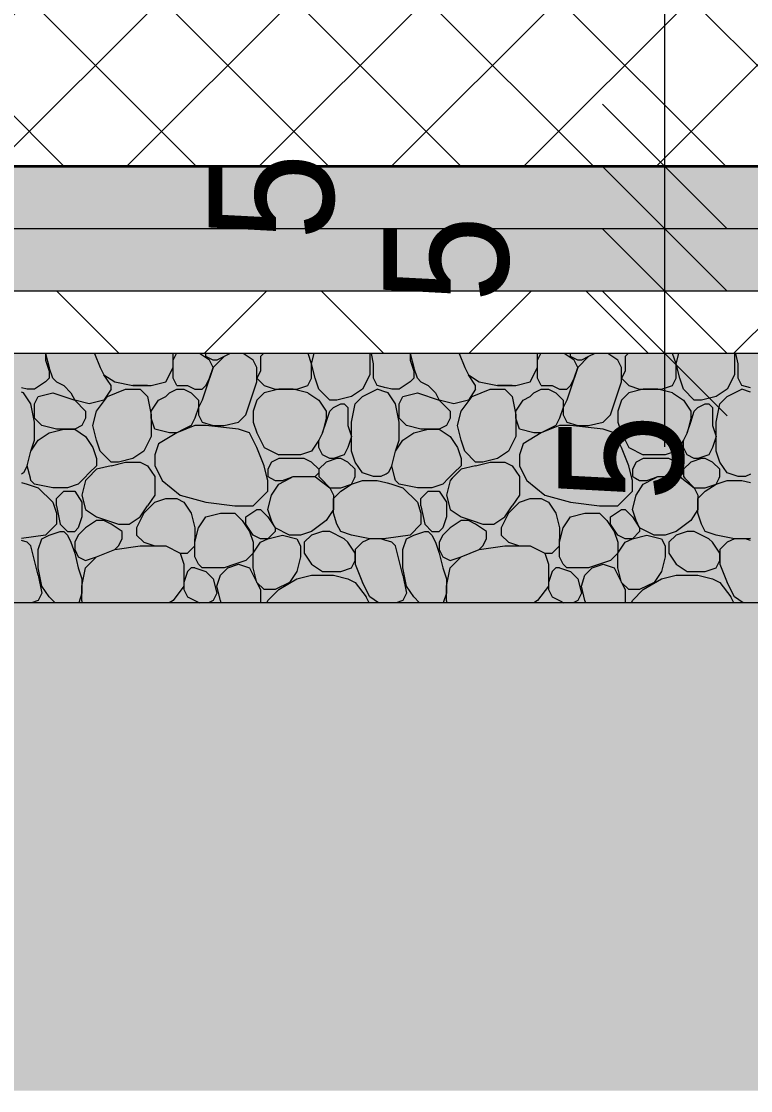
# Model space of a CAD drawing. Header units: metres. Extents: x -0.64 to 0.89, y -0.01 to 0.61.
# Drawn here: x 0.34895 to 0.36064, y 0.12882 to 0.14597 of the extents above; entities that cross this region are included whole.
import ezdxf
from ezdxf.xclip import XClip

# ---------------------------------------------------------------- set-up
doc = ezdxf.new("R2010")
doc.units = ezdxf.units.M
doc.header["$MEASUREMENT"] = 0
doc.header["$XCLIPFRAME"] = 0
doc.linetypes.add('Strichpunkt 6_2_2mm Schnitt', pattern=[0.01, 0.006, -0.002, 0, -0.002])
for name, color, linetype in [('010 Aussenwände Bauteilschraffuren', 7, 'Continuous'), ('011_Stift 1.Grau', 7, 'Continuous'), ('030 Bodenaufbauten', 7, 'Continuous'), ('035 Decken', 7, 'Continuous'), ('035 Decken Bauteilschraffuren', 7, 'Continuous'), ('035 Decken Schichttrennlinien', 7, 'Continuous'), ('120 Bemassungen Detail', 7, 'Continuous'), ('250 Abbildungen _ Grafiken Bauteilschraffuren', 7, 'Continuous'), ('410 Umgebung Bauteilschraffuren', 7, 'Continuous')]:
    doc.layers.add(name, color=color, linetype=linetype)
doc.styles.add('ERSTELLTER_STIL_5', font='Arial.ttf', dxfattribs={"width": 0.9})

# ---------------------------------------------------------------- blocks, each defined once
blk = doc.blocks.new('*X19')
at = {"layer": '250 Abbildungen _ Grafiken Bauteilschraffuren', "color": 251, "linetype": 'Continuous', "lineweight": 13, "ltscale": 1000, "true_color": 0x5f5f5f}
for p, q in [((0.349339, 0.140648), (0.349339, 0.140541)), ((0.349342, 0.140648), (0.349398, 0.140424)), ((0.350126, 0.140648), (0.350215, 0.140424)), ((0.351383, 0.140541), (0.351437, 0.140648)), ((0.351383, 0.140424), (0.351383, 0.140648)), ((0.351967, 0.140541), (0.351807, 0.140648)), ((0.351909, 0.140599), (0.351909, 0.140648)), ((0.352298, 0.140648), (0.352201, 0.140599)), ((0.352298, 0.140648), (0.352201, 0.140599)), ((0.352668, 0.140541), (0.352508, 0.140648)), ((0.352833, 0.140648), (0.352785, 0.140599)), ((0.353603, 0.140483), (0.353547, 0.140648)), ((0.353603, 0.140483), (0.353644, 0.140648)), ((0.354537, 0.140648), (0.354537, 0.140307)), ((0.354595, 0.140483), (0.354562, 0.140648)), ((0.355182, 0.140648), (0.355182, 0.140541)), ((0.355185, 0.140648), (0.355241, 0.140424)), ((0.355969, 0.140648), (0.356058, 0.140424)), ((0.357226, 0.140541), (0.35728, 0.140648)), ((0.357226, 0.140424), (0.357226, 0.140648)), ((0.35781, 0.140541), (0.35765, 0.140648)), ((0.357752, 0.140599), (0.357752, 0.140648)), ((0.358141, 0.140648), (0.358044, 0.140599)), ((0.358141, 0.140648), (0.358044, 0.140599)), ((0.358511, 0.140541), (0.358351, 0.140648)), ((0.358676, 0.140648), (0.358628, 0.140599)), ((0.359445, 0.140483), (0.35939, 0.140648)), ((0.359445, 0.140483), (0.359487, 0.140648)), ((0.36038, 0.140648), (0.36038, 0.140307)), ((0.360438, 0.140483), (0.360405, 0.140648)), ((0.349339, 0.140541), (0.349398, 0.140366)), ((0.351383, 0.140424), (0.351383, 0.140541)), ((0.352026, 0.140541), (0.351909, 0.140599)), ((0.352026, 0.140424), (0.351967, 0.140541)), ((0.352201, 0.140599), (0.352026, 0.140424)), ((0.352084, 0.140541), (0.352026, 0.140541)), ((0.352201, 0.140599), (0.352084, 0.140541)), ((0.352727, 0.140424), (0.352668, 0.140541)), ((0.352785, 0.140599), (0.352785, 0.140366)), ((0.353603, 0.140249), (0.353603, 0.140483)), ((0.353661, 0.140249), (0.353603, 0.140483)), ((0.354595, 0.140249), (0.354595, 0.140483)), ((0.355182, 0.140541), (0.355241, 0.140366)), ((0.357226, 0.140424), (0.357226, 0.140541)), ((0.357869, 0.140541), (0.357752, 0.140599)), ((0.357869, 0.140424), (0.35781, 0.140541)), ((0.358044, 0.140599), (0.357869, 0.140424)), ((0.357927, 0.140541), (0.357869, 0.140541)), ((0.358044, 0.140599), (0.357927, 0.140541)), ((0.358569, 0.140424), (0.358511, 0.140541)), ((0.358628, 0.140599), (0.358628, 0.140366)), ((0.359445, 0.140249), (0.359445, 0.140483)), ((0.359504, 0.140249), (0.359445, 0.140483)), ((0.360438, 0.140249), (0.360438, 0.140483)), ((0.349456, 0.140249), (0.349398, 0.140424)), ((0.349398, 0.140366), (0.349398, 0.140249)), ((0.350215, 0.140424), (0.350274, 0.140307)), ((0.350391, 0.140132), (0.350274, 0.140307)), ((0.350274, 0.140307), (0.350449, 0.140191)), ((0.351267, 0.140191), (0.351383, 0.140424)), ((0.351383, 0.140249), (0.351383, 0.140424)), ((0.352026, 0.140424), (0.351909, 0.140074)), ((0.351967, 0.140249), (0.352026, 0.140424)), ((0.352727, 0.140191), (0.352727, 0.140424)), ((0.352785, 0.140366), (0.352727, 0.140249)), ((0.354537, 0.140307), (0.35442, 0.140074)), ((0.355299, 0.140249), (0.355241, 0.140424)), ((0.355241, 0.140366), (0.355241, 0.140249)), ((0.356058, 0.140424), (0.356117, 0.140307)), ((0.356233, 0.140132), (0.356117, 0.140307)), ((0.356117, 0.140307), (0.356292, 0.140191)), ((0.357109, 0.140191), (0.357226, 0.140424)), ((0.357226, 0.140249), (0.357226, 0.140424)), ((0.357869, 0.140424), (0.357752, 0.140074)), ((0.35781, 0.140249), (0.357869, 0.140424)), ((0.358569, 0.140191), (0.358569, 0.140424)), ((0.358628, 0.140366), (0.358569, 0.140249)), ((0.36038, 0.140307), (0.360263, 0.140074)), ((0.349339, 0.140191), (0.349164, 0.140074)), ((0.349398, 0.140249), (0.349339, 0.140191)), ((0.349456, 0.140249), (0.349515, 0.140191)), ((0.349515, 0.140191), (0.349631, 0.140132)), ((0.349631, 0.140132), (0.349748, 0.140015)), ((0.350391, 0.140074), (0.350391, 0.140132)), ((0.350449, 0.140191), (0.350741, 0.140132)), ((0.350975, 0.140132), (0.350741, 0.140132)), ((0.350741, 0.140132), (0.351033, 0.140132)), ((0.351033, 0.140132), (0.351267, 0.140191)), ((0.351442, 0.140132), (0.351383, 0.140249)), ((0.351442, 0.140132), (0.351617, 0.140132)), ((0.351617, 0.140132), (0.351734, 0.140074)), ((0.351851, 0.140074), (0.351909, 0.140132)), ((0.351909, 0.140132), (0.351967, 0.140249)), ((0.352668, 0.140015), (0.352727, 0.140191)), ((0.352727, 0.140249), (0.352843, 0.140132)), ((0.352843, 0.140132), (0.353019, 0.140074)), ((0.353369, 0.140074), (0.353544, 0.140132)), ((0.353544, 0.140132), (0.353603, 0.140249)), ((0.353719, 0.140074), (0.353661, 0.140249)), ((0.354654, 0.140132), (0.354595, 0.140249)), ((0.354795, 0.140097), (0.354654, 0.140132)), ((0.355182, 0.140191), (0.355007, 0.140074)), ((0.355241, 0.140249), (0.355182, 0.140191)), ((0.355299, 0.140249), (0.355357, 0.140191)), ((0.355357, 0.140191), (0.355474, 0.140132)), ((0.355474, 0.140132), (0.355591, 0.140015)), ((0.356233, 0.140074), (0.356233, 0.140132)), ((0.356292, 0.140191), (0.356584, 0.140132)), ((0.356817, 0.140132), (0.356584, 0.140132)), ((0.356584, 0.140132), (0.356876, 0.140132)), ((0.356876, 0.140132), (0.357109, 0.140191)), ((0.357285, 0.140132), (0.357226, 0.140249)), ((0.357285, 0.140132), (0.35746, 0.140132)), ((0.35746, 0.140132), (0.357577, 0.140074)), ((0.357693, 0.140074), (0.357752, 0.140132)), ((0.357752, 0.140132), (0.35781, 0.140249)), ((0.358511, 0.140015), (0.358569, 0.140191)), ((0.358569, 0.140249), (0.358686, 0.140132)), ((0.358686, 0.140132), (0.358861, 0.140074)), ((0.359212, 0.140074), (0.359387, 0.140132)), ((0.359387, 0.140132), (0.359445, 0.140249)), ((0.359562, 0.140074), (0.359504, 0.140249)), ((0.360497, 0.140132), (0.360438, 0.140249)), ((0.360638, 0.140097), (0.360497, 0.140132)), ((0.349047, 0.140074), (0.348955, 0.140097)), ((0.348989, 0.140015), (0.348955, 0.140027)), ((0.349106, 0.13984), (0.348989, 0.140015)), ((0.349164, 0.140074), (0.349047, 0.140074)), ((0.349223, 0.139957), (0.349456, 0.140015)), ((0.349456, 0.140015), (0.349807, 0.139899)), ((0.349748, 0.140015), (0.349807, 0.139899)), ((0.350391, 0.140074), (0.350274, 0.139899)), ((0.350332, 0.139957), (0.350624, 0.140074)), ((0.350624, 0.140074), (0.350858, 0.140074)), ((0.350858, 0.140074), (0.350975, 0.139957)), ((0.351267, 0.139957), (0.351325, 0.140015)), ((0.351325, 0.140015), (0.351442, 0.140074)), ((0.351442, 0.140074), (0.351559, 0.140074)), ((0.351559, 0.140074), (0.351675, 0.140015)), ((0.351675, 0.140015), (0.351792, 0.139899)), ((0.351734, 0.140074), (0.351792, 0.140074)), ((0.351792, 0.140074), (0.351851, 0.140074)), ((0.351909, 0.140074), (0.351851, 0.139899)), ((0.35261, 0.13984), (0.352668, 0.140015)), ((0.352843, 0.140015), (0.352727, 0.139899)), ((0.353077, 0.140074), (0.352843, 0.140015)), ((0.353019, 0.140074), (0.353135, 0.140074)), ((0.353311, 0.140074), (0.353077, 0.140074)), ((0.353135, 0.140074), (0.353369, 0.140074)), ((0.353544, 0.140015), (0.353311, 0.140074)), ((0.353544, 0.140015), (0.353719, 0.139899)), ((0.353895, 0.139899), (0.353719, 0.140074)), ((0.35442, 0.140074), (0.354245, 0.139957)), ((0.35442, 0.139957), (0.354654, 0.140074)), ((0.354795, 0.140027), (0.354654, 0.140074)), ((0.35489, 0.140074), (0.354798, 0.140097)), ((0.354832, 0.140015), (0.354798, 0.140027)), ((0.354949, 0.13984), (0.354832, 0.140015)), ((0.355007, 0.140074), (0.35489, 0.140074)), ((0.355065, 0.139957), (0.355299, 0.140015)), ((0.355299, 0.140015), (0.355649, 0.139899)), ((0.355591, 0.140015), (0.355649, 0.139899)), ((0.356233, 0.140074), (0.356117, 0.139899)), ((0.356175, 0.139957), (0.356467, 0.140074)), ((0.356467, 0.140074), (0.356701, 0.140074)), ((0.356701, 0.140074), (0.356817, 0.139957)), ((0.357109, 0.139957), (0.357168, 0.140015)), ((0.357168, 0.140015), (0.357285, 0.140074)), ((0.357285, 0.140074), (0.357401, 0.140074)), ((0.357401, 0.140074), (0.357518, 0.140015)), ((0.357518, 0.140015), (0.357635, 0.139899)), ((0.357577, 0.140074), (0.357635, 0.140074)), ((0.357635, 0.140074), (0.357693, 0.140074)), ((0.357752, 0.140074), (0.357693, 0.139899)), ((0.358453, 0.13984), (0.358511, 0.140015)), ((0.358686, 0.140015), (0.358569, 0.139899)), ((0.35892, 0.140074), (0.358686, 0.140015)), ((0.358861, 0.140074), (0.358978, 0.140074)), ((0.359153, 0.140074), (0.35892, 0.140074)), ((0.358978, 0.140074), (0.359212, 0.140074)), ((0.359387, 0.140015), (0.359153, 0.140074)), ((0.359387, 0.140015), (0.359562, 0.139899)), ((0.359737, 0.139899), (0.359562, 0.140074)), ((0.360263, 0.140074), (0.360088, 0.139957)), ((0.360263, 0.139957), (0.360497, 0.140074)), ((0.360638, 0.140027), (0.360497, 0.140074)), ((0.349164, 0.139548), (0.349106, 0.13984)), ((0.349164, 0.13984), (0.349223, 0.139957)), ((0.349164, 0.139607), (0.349164, 0.13984)), ((0.35004, 0.13984), (0.349807, 0.139899)), ((0.349807, 0.139899), (0.349982, 0.139723)), ((0.350274, 0.139899), (0.35004, 0.13984)), ((0.350157, 0.139723), (0.350332, 0.139957)), ((0.350975, 0.139957), (0.351033, 0.139665)), ((0.351033, 0.139723), (0.35115, 0.139899)), ((0.35115, 0.139899), (0.351267, 0.139957)), ((0.351851, 0.139899), (0.351792, 0.139782)), ((0.351792, 0.139899), (0.351792, 0.139782)), ((0.352551, 0.139665), (0.35261, 0.13984)), ((0.352727, 0.139899), (0.352668, 0.139723)), ((0.353719, 0.139899), (0.353836, 0.139723)), ((0.353953, 0.139899), (0.353895, 0.139899)), ((0.354011, 0.139899), (0.353953, 0.139899)), ((0.353953, 0.139782), (0.35407, 0.13984)), ((0.354245, 0.139957), (0.354011, 0.139899)), ((0.35407, 0.13984), (0.354128, 0.13984)), ((0.354128, 0.13984), (0.354187, 0.139782)), ((0.354245, 0.139548), (0.354303, 0.13984)), ((0.354303, 0.13984), (0.35442, 0.139957)), ((0.355007, 0.139548), (0.354949, 0.13984)), ((0.355007, 0.13984), (0.355065, 0.139957)), ((0.355007, 0.139607), (0.355007, 0.13984)), ((0.355883, 0.13984), (0.355649, 0.139899)), ((0.355649, 0.139899), (0.355825, 0.139723)), ((0.356117, 0.139899), (0.355883, 0.13984)), ((0.356, 0.139723), (0.356175, 0.139957)), ((0.356817, 0.139957), (0.356876, 0.139665)), ((0.356876, 0.139723), (0.356993, 0.139899)), ((0.356993, 0.139899), (0.357109, 0.139957)), ((0.357693, 0.139899), (0.357635, 0.139782)), ((0.357635, 0.139899), (0.357635, 0.139782)), ((0.358394, 0.139665), (0.358453, 0.13984)), ((0.358569, 0.139899), (0.358511, 0.139723)), ((0.359562, 0.139899), (0.359679, 0.139723)), ((0.359796, 0.139899), (0.359737, 0.139899)), ((0.359854, 0.139899), (0.359796, 0.139899)), ((0.359796, 0.139782), (0.359913, 0.13984)), ((0.360088, 0.139957), (0.359854, 0.139899)), ((0.359913, 0.13984), (0.359971, 0.13984)), ((0.359971, 0.13984), (0.360029, 0.139782)), ((0.360088, 0.139548), (0.360146, 0.13984)), ((0.360146, 0.13984), (0.360263, 0.139957)), ((0.349982, 0.139723), (0.349982, 0.139607)), ((0.350099, 0.13949), (0.350157, 0.139723)), ((0.351033, 0.139607), (0.351033, 0.139723)), ((0.351033, 0.139665), (0.351033, 0.139315)), ((0.351792, 0.139782), (0.351734, 0.139607)), ((0.351792, 0.139782), (0.351792, 0.139665)), ((0.351792, 0.139665), (0.351851, 0.139548)), ((0.352435, 0.139548), (0.352551, 0.139665)), ((0.352668, 0.139723), (0.352668, 0.139548)), ((0.353836, 0.139723), (0.353836, 0.139607)), ((0.353836, 0.139548), (0.353895, 0.139723)), ((0.353895, 0.139723), (0.353953, 0.139782)), ((0.354187, 0.139782), (0.354187, 0.13949)), ((0.355825, 0.139723), (0.355825, 0.139607)), ((0.355941, 0.13949), (0.356, 0.139723)), ((0.356876, 0.139607), (0.356876, 0.139723)), ((0.356876, 0.139665), (0.356876, 0.139315)), ((0.357635, 0.139782), (0.357577, 0.139607)), ((0.357635, 0.139782), (0.357635, 0.139665)), ((0.357635, 0.139665), (0.357693, 0.139548)), ((0.358277, 0.139548), (0.358394, 0.139665)), ((0.358511, 0.139723), (0.358511, 0.139548)), ((0.359679, 0.139723), (0.359679, 0.139607)), ((0.359679, 0.139548), (0.359737, 0.139723)), ((0.359737, 0.139723), (0.359796, 0.139782)), ((0.360029, 0.139782), (0.360029, 0.13949)), ((0.349281, 0.13949), (0.349164, 0.139607)), ((0.349164, 0.139256), (0.349164, 0.139548)), ((0.349515, 0.139431), (0.349281, 0.13949)), ((0.349923, 0.13949), (0.349807, 0.139431)), ((0.349982, 0.139607), (0.349923, 0.13949)), ((0.350157, 0.139256), (0.350099, 0.13949)), ((0.351091, 0.139431), (0.351033, 0.139607)), ((0.351734, 0.13949), (0.351442, 0.139373)), ((0.351675, 0.13949), (0.351559, 0.139431)), ((0.351734, 0.139607), (0.351675, 0.13949)), ((0.351909, 0.13949), (0.351734, 0.13949)), ((0.351851, 0.139548), (0.352026, 0.13949)), ((0.352435, 0.139431), (0.351909, 0.13949)), ((0.352026, 0.13949), (0.352201, 0.13949)), ((0.352201, 0.13949), (0.352435, 0.139548)), ((0.352668, 0.139548), (0.352727, 0.139373)), ((0.353836, 0.139607), (0.353778, 0.139373)), ((0.353778, 0.139373), (0.353836, 0.139548)), ((0.354187, 0.13949), (0.354245, 0.139315)), ((0.354245, 0.139256), (0.354245, 0.139548)), ((0.355124, 0.13949), (0.355007, 0.139607)), ((0.355007, 0.139256), (0.355007, 0.139548)), ((0.355357, 0.139431), (0.355124, 0.13949)), ((0.355766, 0.13949), (0.355649, 0.139431)), ((0.355825, 0.139607), (0.355766, 0.13949)), ((0.356, 0.139256), (0.355941, 0.13949)), ((0.356934, 0.139431), (0.356876, 0.139607)), ((0.357577, 0.13949), (0.357285, 0.139373)), ((0.357518, 0.13949), (0.357401, 0.139431)), ((0.357577, 0.139607), (0.357518, 0.13949)), ((0.357752, 0.13949), (0.357577, 0.13949)), ((0.357693, 0.139548), (0.357869, 0.13949)), ((0.358277, 0.139431), (0.357752, 0.13949)), ((0.357869, 0.13949), (0.358044, 0.13949)), ((0.358044, 0.13949), (0.358277, 0.139548)), ((0.358511, 0.139548), (0.358569, 0.139373)), ((0.359679, 0.139607), (0.359621, 0.139373)), ((0.359621, 0.139373), (0.359679, 0.139548)), ((0.360029, 0.13949), (0.360088, 0.139315)), ((0.360088, 0.139256), (0.360088, 0.139548)), ((0.349223, 0.139256), (0.349398, 0.139373)), ((0.349398, 0.139373), (0.349631, 0.139431)), ((0.349807, 0.139431), (0.349515, 0.139431)), ((0.349631, 0.139431), (0.349807, 0.139431)), ((0.349807, 0.139431), (0.349982, 0.139315)), ((0.349982, 0.139315), (0.350099, 0.139139)), ((0.351033, 0.139315), (0.350916, 0.139081)), ((0.351325, 0.139373), (0.351091, 0.139431)), ((0.351442, 0.139373), (0.35115, 0.139198)), ((0.351442, 0.139373), (0.351325, 0.139373)), ((0.351559, 0.139431), (0.351442, 0.139373)), ((0.35261, 0.139373), (0.352435, 0.139431)), ((0.352727, 0.139139), (0.35261, 0.139373)), ((0.352727, 0.139373), (0.352843, 0.139139)), ((0.353778, 0.139373), (0.353719, 0.139256)), ((0.354245, 0.139315), (0.354187, 0.139139)), ((0.355065, 0.139256), (0.355241, 0.139373)), ((0.355241, 0.139373), (0.355474, 0.139431)), ((0.355649, 0.139431), (0.355357, 0.139431)), ((0.355474, 0.139431), (0.355649, 0.139431)), ((0.355649, 0.139431), (0.355825, 0.139315)), ((0.355825, 0.139315), (0.355941, 0.139139)), ((0.356876, 0.139315), (0.356759, 0.139081)), ((0.357168, 0.139373), (0.356934, 0.139431)), ((0.357285, 0.139373), (0.356993, 0.139198)), ((0.357285, 0.139373), (0.357168, 0.139373)), ((0.357401, 0.139431), (0.357285, 0.139373)), ((0.358453, 0.139373), (0.358277, 0.139431)), ((0.358569, 0.139139), (0.358453, 0.139373)), ((0.358569, 0.139373), (0.358686, 0.139139)), ((0.359621, 0.139373), (0.359562, 0.139256)), ((0.360088, 0.139315), (0.360029, 0.139139)), ((0.349106, 0.139081), (0.349164, 0.139256)), ((0.349106, 0.139081), (0.349223, 0.139256)), ((0.350099, 0.139139), (0.350157, 0.138964)), ((0.350215, 0.139081), (0.350157, 0.139256)), ((0.35115, 0.139198), (0.351091, 0.139023)), ((0.352843, 0.138847), (0.352727, 0.139139)), ((0.352843, 0.139139), (0.353077, 0.139023)), ((0.353719, 0.139256), (0.353603, 0.139081)), ((0.353719, 0.139139), (0.353719, 0.139256)), ((0.353778, 0.139023), (0.353719, 0.139139)), ((0.354187, 0.139139), (0.354128, 0.139023)), ((0.354245, 0.139081), (0.354245, 0.139256)), ((0.354949, 0.139081), (0.355007, 0.139256)), ((0.354949, 0.139081), (0.355065, 0.139256)), ((0.355941, 0.139139), (0.356, 0.138964)), ((0.356058, 0.139081), (0.356, 0.139256)), ((0.356993, 0.139198), (0.356934, 0.139023)), ((0.358686, 0.138847), (0.358569, 0.139139)), ((0.358686, 0.139139), (0.35892, 0.139023)), ((0.359562, 0.139256), (0.359445, 0.139081)), ((0.359562, 0.139139), (0.359562, 0.139256)), ((0.359621, 0.139023), (0.359562, 0.139139)), ((0.360029, 0.139139), (0.359971, 0.139023)), ((0.360088, 0.139081), (0.360088, 0.139256)), ((0.349047, 0.138847), (0.349106, 0.139081)), ((0.350157, 0.138964), (0.350157, 0.138847)), ((0.350391, 0.138906), (0.350215, 0.139081)), ((0.350741, 0.138964), (0.350507, 0.138906)), ((0.350916, 0.139081), (0.350741, 0.138964)), ((0.351091, 0.139023), (0.351091, 0.138847)), ((0.353077, 0.138964), (0.35296, 0.138906)), ((0.353427, 0.139023), (0.353077, 0.139023)), ((0.353252, 0.138964), (0.353077, 0.138964)), ((0.353486, 0.138964), (0.353252, 0.138964)), ((0.353603, 0.139081), (0.353427, 0.139023)), ((0.353603, 0.138906), (0.353486, 0.138964)), ((0.353895, 0.138964), (0.353778, 0.139023)), ((0.354011, 0.138964), (0.353836, 0.138906)), ((0.353953, 0.138964), (0.353895, 0.138964)), ((0.354128, 0.139023), (0.353953, 0.138964)), ((0.35407, 0.138964), (0.354011, 0.138964)), ((0.354187, 0.138906), (0.35407, 0.138964)), ((0.354303, 0.138906), (0.354245, 0.139081)), ((0.35489, 0.138847), (0.354949, 0.139081)), ((0.356, 0.138964), (0.356, 0.138847)), ((0.356233, 0.138906), (0.356058, 0.139081)), ((0.356584, 0.138964), (0.35635, 0.138906)), ((0.356759, 0.139081), (0.356584, 0.138964)), ((0.356934, 0.139023), (0.356934, 0.138847)), ((0.35892, 0.138964), (0.358803, 0.138906)), ((0.35927, 0.139023), (0.35892, 0.139023)), ((0.359095, 0.138964), (0.35892, 0.138964)), ((0.359329, 0.138964), (0.359095, 0.138964)), ((0.359445, 0.139081), (0.35927, 0.139023)), ((0.359445, 0.138906), (0.359329, 0.138964)), ((0.359737, 0.138964), (0.359621, 0.139023)), ((0.359854, 0.138964), (0.359679, 0.138906)), ((0.359796, 0.138964), (0.359737, 0.138964)), ((0.359971, 0.139023), (0.359796, 0.138964)), ((0.359913, 0.138964), (0.359854, 0.138964)), ((0.360029, 0.138906), (0.359913, 0.138964)), ((0.360146, 0.138906), (0.360088, 0.139081)), ((0.349047, 0.138847), (0.348989, 0.138731)), ((0.349097, 0.138648), (0.349047, 0.138847)), ((0.350157, 0.138789), (0.350016, 0.138648)), ((0.350157, 0.138847), (0.35004, 0.138731)), ((0.350391, 0.138847), (0.350157, 0.138789)), ((0.350449, 0.138906), (0.350391, 0.138906)), ((0.350391, 0.138847), (0.350624, 0.138906)), ((0.350507, 0.138906), (0.350449, 0.138906)), ((0.350624, 0.138906), (0.350858, 0.138906)), ((0.350858, 0.138906), (0.350975, 0.138847)), ((0.350975, 0.138847), (0.351091, 0.138672)), ((0.351091, 0.138847), (0.351191, 0.138648)), ((0.352893, 0.138648), (0.352843, 0.138847)), ((0.35296, 0.138906), (0.352902, 0.138789)), ((0.352902, 0.138789), (0.352902, 0.138672)), ((0.353719, 0.138789), (0.353603, 0.138906)), ((0.353836, 0.138906), (0.353719, 0.138789)), ((0.353719, 0.138789), (0.353719, 0.138672)), ((0.354303, 0.138789), (0.354187, 0.138906)), ((0.35442, 0.138731), (0.354303, 0.138906)), ((0.354303, 0.138672), (0.354303, 0.138789)), ((0.35489, 0.138847), (0.354832, 0.138731)), ((0.35494, 0.138648), (0.35489, 0.138847)), ((0.356, 0.138789), (0.355859, 0.138648)), ((0.356, 0.138847), (0.355883, 0.138731)), ((0.356233, 0.138847), (0.356, 0.138789)), ((0.356292, 0.138906), (0.356233, 0.138906)), ((0.356233, 0.138847), (0.356467, 0.138906)), ((0.35635, 0.138906), (0.356292, 0.138906)), ((0.356467, 0.138906), (0.356701, 0.138906)), ((0.356701, 0.138906), (0.356817, 0.138847)), ((0.356817, 0.138847), (0.356934, 0.138672)), ((0.356934, 0.138847), (0.357034, 0.138648)), ((0.358736, 0.138648), (0.358686, 0.138847)), ((0.358803, 0.138906), (0.358745, 0.138789)), ((0.358745, 0.138789), (0.358745, 0.138672)), ((0.359562, 0.138789), (0.359445, 0.138906)), ((0.359679, 0.138906), (0.359562, 0.138789)), ((0.359562, 0.138789), (0.359562, 0.138672)), ((0.360146, 0.138789), (0.360029, 0.138906)), ((0.360263, 0.138731), (0.360146, 0.138906)), ((0.360146, 0.138672), (0.360146, 0.138789)), ((0.348989, 0.138731), (0.348955, 0.138713)), ((0.349106, 0.138611), (0.349097, 0.138645)), ((0.349164, 0.138552), (0.349106, 0.138611)), ((0.349957, 0.138645), (0.349865, 0.138552)), ((0.349982, 0.138611), (0.349923, 0.138377)), ((0.35004, 0.138731), (0.349957, 0.138648)), ((0.350016, 0.138645), (0.349982, 0.138611)), ((0.351091, 0.138672), (0.351091, 0.138648)), ((0.351091, 0.138645), (0.351091, 0.138552)), ((0.351191, 0.138645), (0.351208, 0.138611)), ((0.351208, 0.138611), (0.3515, 0.138377)), ((0.352902, 0.138611), (0.352893, 0.138645)), ((0.352902, 0.138672), (0.35295, 0.138648)), ((0.352902, 0.138436), (0.352902, 0.138611)), ((0.35295, 0.138645), (0.353019, 0.138611)), ((0.353019, 0.138611), (0.353135, 0.138611)), ((0.353077, 0.138552), (0.353262, 0.138645)), ((0.353135, 0.138611), (0.353238, 0.138645)), ((0.353238, 0.138648), (0.353311, 0.138672)), ((0.353262, 0.138648), (0.353311, 0.138672)), ((0.353311, 0.138672), (0.353661, 0.138672)), ((0.353311, 0.138672), (0.353661, 0.138672)), ((0.353661, 0.138672), (0.353719, 0.138731)), ((0.353661, 0.138672), (0.353693, 0.138648)), ((0.353693, 0.138645), (0.353895, 0.138494)), ((0.353719, 0.138672), (0.353744, 0.138648)), ((0.353744, 0.138645), (0.353895, 0.138494)), ((0.354245, 0.138552), (0.354291, 0.138645)), ((0.354245, 0.138552), (0.35442, 0.138611)), ((0.354291, 0.138648), (0.354303, 0.138672)), ((0.354595, 0.138672), (0.35442, 0.138731)), ((0.35442, 0.138611), (0.354654, 0.138611)), ((0.354712, 0.138672), (0.354595, 0.138672)), ((0.354654, 0.138611), (0.354795, 0.138576)), ((0.354795, 0.138713), (0.354712, 0.138672)), ((0.354832, 0.138731), (0.354798, 0.138713)), ((0.354949, 0.138611), (0.35494, 0.138645)), ((0.355007, 0.138552), (0.354949, 0.138611)), ((0.3558, 0.138645), (0.355708, 0.138552)), ((0.355825, 0.138611), (0.355766, 0.138377)), ((0.355883, 0.138731), (0.3558, 0.138648)), ((0.355859, 0.138645), (0.355825, 0.138611)), ((0.356934, 0.138672), (0.356934, 0.138648)), ((0.356934, 0.138645), (0.356934, 0.138552)), ((0.357034, 0.138645), (0.357051, 0.138611)), ((0.357051, 0.138611), (0.357343, 0.138377)), ((0.358745, 0.138611), (0.358736, 0.138645)), ((0.358745, 0.138672), (0.358793, 0.138648)), ((0.358745, 0.138436), (0.358745, 0.138611)), ((0.358793, 0.138645), (0.358861, 0.138611)), ((0.358861, 0.138611), (0.358978, 0.138611)), ((0.35892, 0.138552), (0.359105, 0.138645)), ((0.358978, 0.138611), (0.359081, 0.138645)), ((0.359081, 0.138648), (0.359153, 0.138672)), ((0.359105, 0.138648), (0.359153, 0.138672)), ((0.359153, 0.138672), (0.359504, 0.138672)), ((0.359153, 0.138672), (0.359504, 0.138672)), ((0.359504, 0.138672), (0.359562, 0.138731)), ((0.359504, 0.138672), (0.359536, 0.138648)), ((0.359536, 0.138645), (0.359737, 0.138494)), ((0.359562, 0.138672), (0.359587, 0.138648)), ((0.359587, 0.138645), (0.359737, 0.138494)), ((0.360088, 0.138552), (0.360134, 0.138645)), ((0.360088, 0.138552), (0.360263, 0.138611)), ((0.360134, 0.138648), (0.360146, 0.138672)), ((0.360438, 0.138672), (0.360263, 0.138731)), ((0.360263, 0.138611), (0.360497, 0.138611)), ((0.360555, 0.138672), (0.360438, 0.138672)), ((0.360497, 0.138611), (0.360638, 0.138576)), ((0.360638, 0.138713), (0.360555, 0.138672)), ((0.348955, 0.138576), (0.349047, 0.138552)), ((0.349047, 0.138552), (0.349223, 0.138494)), ((0.349456, 0.138494), (0.349164, 0.138552)), ((0.349456, 0.138494), (0.349164, 0.138552)), ((0.349223, 0.138494), (0.349456, 0.13826)), ((0.34969, 0.138494), (0.349456, 0.138494)), ((0.349515, 0.138319), (0.349631, 0.138436)), ((0.349631, 0.138436), (0.349807, 0.138436)), ((0.349865, 0.138552), (0.34969, 0.138494)), ((0.349807, 0.138436), (0.349923, 0.13826)), ((0.351091, 0.138552), (0.351091, 0.138377)), ((0.352668, 0.138202), (0.352902, 0.138436)), ((0.35296, 0.138377), (0.353077, 0.138552)), ((0.353895, 0.138494), (0.353953, 0.138377)), ((0.353895, 0.138494), (0.35407, 0.138494)), ((0.353953, 0.138319), (0.35407, 0.138436)), ((0.35407, 0.138494), (0.354245, 0.138552)), ((0.35407, 0.138436), (0.354245, 0.138552)), ((0.354798, 0.138576), (0.35489, 0.138552)), ((0.35489, 0.138552), (0.355065, 0.138494)), ((0.355299, 0.138494), (0.355007, 0.138552)), ((0.355299, 0.138494), (0.355007, 0.138552)), ((0.355065, 0.138494), (0.355299, 0.13826)), ((0.355533, 0.138494), (0.355299, 0.138494)), ((0.355357, 0.138319), (0.355474, 0.138436)), ((0.355474, 0.138436), (0.355649, 0.138436)), ((0.355708, 0.138552), (0.355533, 0.138494)), ((0.355649, 0.138436), (0.355766, 0.13826)), ((0.356934, 0.138552), (0.356934, 0.138377)), ((0.358511, 0.138202), (0.358745, 0.138436)), ((0.358803, 0.138377), (0.35892, 0.138552)), ((0.359737, 0.138494), (0.359796, 0.138377)), ((0.359737, 0.138494), (0.359913, 0.138494)), ((0.359796, 0.138319), (0.359913, 0.138436)), ((0.359913, 0.138494), (0.360088, 0.138552)), ((0.359913, 0.138436), (0.360088, 0.138552)), ((0.349456, 0.13826), (0.349515, 0.138085)), ((0.349515, 0.138202), (0.349515, 0.138319)), ((0.349923, 0.138377), (0.349982, 0.138144)), ((0.349923, 0.13826), (0.349923, 0.138027)), ((0.351091, 0.138377), (0.350975, 0.138202)), ((0.350975, 0.138144), (0.351091, 0.13826)), ((0.351091, 0.13826), (0.351267, 0.138319)), ((0.351267, 0.138319), (0.351442, 0.138319)), ((0.351442, 0.138319), (0.351559, 0.13826)), ((0.3515, 0.138377), (0.351909, 0.13826)), ((0.351559, 0.13826), (0.351675, 0.138085)), ((0.351909, 0.13826), (0.352376, 0.138202)), ((0.352902, 0.138144), (0.35296, 0.138377)), ((0.353953, 0.138377), (0.353953, 0.138144)), ((0.353953, 0.138085), (0.353953, 0.138319)), ((0.355299, 0.13826), (0.355357, 0.138085)), ((0.355357, 0.138202), (0.355357, 0.138319)), ((0.355766, 0.138377), (0.355825, 0.138144)), ((0.355766, 0.13826), (0.355766, 0.138027)), ((0.356934, 0.138377), (0.356817, 0.138202)), ((0.356817, 0.138144), (0.356934, 0.13826)), ((0.356934, 0.13826), (0.357109, 0.138319)), ((0.357109, 0.138319), (0.357285, 0.138319)), ((0.357285, 0.138319), (0.357401, 0.13826)), ((0.357343, 0.138377), (0.357752, 0.13826)), ((0.357401, 0.13826), (0.357518, 0.138085)), ((0.357752, 0.13826), (0.358219, 0.138202)), ((0.358745, 0.138144), (0.358803, 0.138377)), ((0.359796, 0.138377), (0.359796, 0.138144)), ((0.359796, 0.138085), (0.359796, 0.138319)), ((0.349515, 0.138202), (0.349573, 0.13791)), ((0.349515, 0.138085), (0.349515, 0.13791)), ((0.349982, 0.138144), (0.350157, 0.138027)), ((0.350858, 0.138027), (0.350975, 0.138202)), ((0.350916, 0.138085), (0.350858, 0.137968)), ((0.350975, 0.138144), (0.350916, 0.138085)), ((0.351675, 0.138085), (0.351734, 0.137852)), ((0.351909, 0.138027), (0.352143, 0.138085)), ((0.352143, 0.138085), (0.352376, 0.138085)), ((0.352376, 0.138202), (0.352668, 0.138202)), ((0.352376, 0.138085), (0.352493, 0.137968)), ((0.352551, 0.138027), (0.352727, 0.138144)), ((0.352727, 0.138144), (0.352785, 0.138144)), ((0.352785, 0.138144), (0.352902, 0.138027)), ((0.35296, 0.137968), (0.352902, 0.138144)), ((0.353953, 0.138144), (0.353836, 0.137968)), ((0.354011, 0.13791), (0.353953, 0.138085)), ((0.355357, 0.138202), (0.355416, 0.13791)), ((0.355357, 0.138085), (0.355357, 0.13791)), ((0.355825, 0.138144), (0.356, 0.138027)), ((0.356701, 0.138027), (0.356817, 0.138202)), ((0.356759, 0.138085), (0.356701, 0.137968)), ((0.356817, 0.138144), (0.356759, 0.138085)), ((0.357518, 0.138085), (0.357577, 0.137852)), ((0.357752, 0.138027), (0.357985, 0.138085)), ((0.357985, 0.138085), (0.358219, 0.138085)), ((0.358219, 0.138202), (0.358511, 0.138202)), ((0.358219, 0.138085), (0.358336, 0.137968)), ((0.358394, 0.138027), (0.358569, 0.138144)), ((0.358569, 0.138144), (0.358628, 0.138144)), ((0.358628, 0.138144), (0.358745, 0.138027)), ((0.358803, 0.137968), (0.358745, 0.138144)), ((0.359796, 0.138144), (0.359679, 0.137968)), ((0.359854, 0.13791), (0.359796, 0.138085)), ((0.349515, 0.13791), (0.349339, 0.137735)), ((0.349573, 0.13791), (0.34969, 0.137793)), ((0.349923, 0.138027), (0.349865, 0.137852)), ((0.350157, 0.137968), (0.349982, 0.137852)), ((0.350157, 0.138027), (0.350332, 0.137968)), ((0.350274, 0.137968), (0.350157, 0.137968)), ((0.350391, 0.13791), (0.350274, 0.137968)), ((0.350332, 0.137968), (0.350507, 0.13791)), ((0.350566, 0.137793), (0.350391, 0.13791)), ((0.350507, 0.13791), (0.350683, 0.13791)), ((0.350683, 0.13791), (0.350858, 0.138027)), ((0.350858, 0.137968), (0.350799, 0.137852)), ((0.351792, 0.137852), (0.351909, 0.138027)), ((0.352493, 0.137968), (0.35261, 0.137793)), ((0.352551, 0.13791), (0.352551, 0.138027)), ((0.352668, 0.137735), (0.352551, 0.13791)), ((0.352902, 0.138027), (0.353019, 0.137852)), ((0.353019, 0.137852), (0.35296, 0.137968)), ((0.353836, 0.137968), (0.353603, 0.137793)), ((0.35407, 0.137793), (0.354011, 0.13791)), ((0.355357, 0.13791), (0.355182, 0.137735)), ((0.355416, 0.13791), (0.355533, 0.137793)), ((0.355766, 0.138027), (0.355708, 0.137852)), ((0.356, 0.137968), (0.355825, 0.137852)), ((0.356, 0.138027), (0.356175, 0.137968)), ((0.356117, 0.137968), (0.356, 0.137968)), ((0.356233, 0.13791), (0.356117, 0.137968)), ((0.356175, 0.137968), (0.35635, 0.13791)), ((0.356409, 0.137793), (0.356233, 0.13791)), ((0.35635, 0.13791), (0.356525, 0.13791)), ((0.356525, 0.13791), (0.356701, 0.138027)), ((0.356701, 0.137968), (0.356642, 0.137852)), ((0.357635, 0.137852), (0.357752, 0.138027)), ((0.358336, 0.137968), (0.358453, 0.137793)), ((0.358394, 0.13791), (0.358394, 0.138027)), ((0.358511, 0.137735), (0.358394, 0.13791)), ((0.358745, 0.138027), (0.358861, 0.137852)), ((0.358861, 0.137852), (0.358803, 0.137968)), ((0.359679, 0.137968), (0.359445, 0.137793)), ((0.359913, 0.137793), (0.359854, 0.13791)), ((0.349339, 0.137735), (0.348955, 0.13768)), ((0.349281, 0.137676), (0.349398, 0.137735)), ((0.349398, 0.137735), (0.349573, 0.137793)), ((0.349573, 0.137793), (0.349631, 0.137793)), ((0.349631, 0.137793), (0.34969, 0.137735)), ((0.34969, 0.137793), (0.349807, 0.137793)), ((0.34969, 0.137735), (0.349748, 0.137618)), ((0.349807, 0.137793), (0.349865, 0.137852)), ((0.349865, 0.137735), (0.349807, 0.137618)), ((0.349982, 0.137852), (0.349865, 0.137735)), ((0.350566, 0.137676), (0.350566, 0.137793)), ((0.350799, 0.137852), (0.350799, 0.137735)), ((0.350799, 0.137735), (0.350916, 0.137618)), ((0.351734, 0.137852), (0.351734, 0.137676)), ((0.351734, 0.137618), (0.351792, 0.137852)), ((0.35261, 0.137793), (0.352668, 0.137618)), ((0.352785, 0.137676), (0.352668, 0.137735)), ((0.353019, 0.137793), (0.352902, 0.137676)), ((0.352902, 0.137676), (0.353135, 0.137735)), ((0.353252, 0.137735), (0.353019, 0.137852)), ((0.353019, 0.137852), (0.353019, 0.137793)), ((0.353135, 0.137735), (0.353369, 0.137676)), ((0.353427, 0.137735), (0.353252, 0.137735)), ((0.353603, 0.137793), (0.353427, 0.137735)), ((0.353603, 0.137735), (0.353486, 0.137618)), ((0.353778, 0.137793), (0.353603, 0.137735)), ((0.353895, 0.137793), (0.353778, 0.137793)), ((0.354128, 0.137676), (0.353895, 0.137793)), ((0.354245, 0.137735), (0.35407, 0.137793)), ((0.354537, 0.137676), (0.354245, 0.137735)), ((0.355182, 0.137735), (0.354798, 0.13768)), ((0.355124, 0.137676), (0.355241, 0.137735)), ((0.355241, 0.137735), (0.355416, 0.137793)), ((0.355416, 0.137793), (0.355474, 0.137793)), ((0.355474, 0.137793), (0.355533, 0.137735)), ((0.355533, 0.137793), (0.355649, 0.137793)), ((0.355533, 0.137735), (0.355591, 0.137618)), ((0.355649, 0.137793), (0.355708, 0.137852)), ((0.355708, 0.137735), (0.355649, 0.137618)), ((0.355825, 0.137852), (0.355708, 0.137735)), ((0.356409, 0.137676), (0.356409, 0.137793)), ((0.356642, 0.137852), (0.356642, 0.137735)), ((0.356642, 0.137735), (0.356759, 0.137618)), ((0.357577, 0.137852), (0.357577, 0.137676)), ((0.357577, 0.137618), (0.357635, 0.137852)), ((0.358453, 0.137793), (0.358511, 0.137618)), ((0.358628, 0.137676), (0.358511, 0.137735)), ((0.358861, 0.137793), (0.358745, 0.137676)), ((0.358745, 0.137676), (0.358978, 0.137735)), ((0.359095, 0.137735), (0.358861, 0.137852)), ((0.358861, 0.137852), (0.358861, 0.137793)), ((0.358978, 0.137735), (0.359212, 0.137676)), ((0.35927, 0.137735), (0.359095, 0.137735)), ((0.359445, 0.137793), (0.35927, 0.137735)), ((0.359445, 0.137735), (0.359329, 0.137618)), ((0.359621, 0.137793), (0.359445, 0.137735)), ((0.359737, 0.137793), (0.359621, 0.137793)), ((0.359971, 0.137676), (0.359737, 0.137793)), ((0.360088, 0.137735), (0.359913, 0.137793)), ((0.36038, 0.137676), (0.360088, 0.137735)), ((0.349047, 0.137618), (0.348955, 0.137649)), ((0.349106, 0.13756), (0.349047, 0.137618)), ((0.349164, 0.137326), (0.349106, 0.13756)), ((0.349223, 0.137501), (0.349281, 0.137676)), ((0.349748, 0.137618), (0.349807, 0.137443)), ((0.349807, 0.137618), (0.349807, 0.137501)), ((0.350449, 0.137501), (0.350858, 0.13756)), ((0.350449, 0.137501), (0.350507, 0.13756)), ((0.350507, 0.13756), (0.350566, 0.137676)), ((0.350858, 0.13756), (0.351267, 0.13756)), ((0.350916, 0.137618), (0.351091, 0.13756)), ((0.351267, 0.13756), (0.3515, 0.137443)), ((0.351617, 0.137443), (0.351734, 0.13756)), ((0.351734, 0.137501), (0.351734, 0.137676)), ((0.351734, 0.137384), (0.351734, 0.137618)), ((0.352668, 0.137443), (0.352785, 0.137618)), ((0.352668, 0.137618), (0.352668, 0.137443)), ((0.352902, 0.137676), (0.352785, 0.137676)), ((0.352785, 0.137618), (0.352902, 0.137676)), ((0.353369, 0.137676), (0.353427, 0.13756)), ((0.353427, 0.13756), (0.353427, 0.137384)), ((0.353486, 0.137618), (0.353486, 0.137443)), ((0.354187, 0.137618), (0.354128, 0.137676)), ((0.354303, 0.137443), (0.354187, 0.137618)), ((0.35442, 0.137618), (0.354303, 0.137501)), ((0.354537, 0.137676), (0.35442, 0.137618)), ((0.354712, 0.137676), (0.354537, 0.137676)), ((0.354771, 0.137676), (0.354537, 0.137676)), ((0.354795, 0.137649), (0.354712, 0.137676)), ((0.354795, 0.13768), (0.354771, 0.137676)), ((0.35489, 0.137618), (0.354798, 0.137649)), ((0.354949, 0.13756), (0.35489, 0.137618)), ((0.355007, 0.137326), (0.354949, 0.13756)), ((0.355065, 0.137501), (0.355124, 0.137676)), ((0.355591, 0.137618), (0.355649, 0.137443)), ((0.355649, 0.137618), (0.355649, 0.137501)), ((0.356292, 0.137501), (0.356701, 0.13756)), ((0.356292, 0.137501), (0.35635, 0.13756)), ((0.35635, 0.13756), (0.356409, 0.137676)), ((0.356701, 0.13756), (0.357109, 0.13756)), ((0.356759, 0.137618), (0.356934, 0.13756)), ((0.357109, 0.13756), (0.357343, 0.137443)), ((0.35746, 0.137443), (0.357577, 0.13756)), ((0.357577, 0.137501), (0.357577, 0.137676)), ((0.357577, 0.137384), (0.357577, 0.137618)), ((0.358511, 0.137443), (0.358628, 0.137618)), ((0.358511, 0.137618), (0.358511, 0.137443)), ((0.358745, 0.137676), (0.358628, 0.137676)), ((0.358628, 0.137618), (0.358745, 0.137676)), ((0.359212, 0.137676), (0.35927, 0.13756)), ((0.35927, 0.13756), (0.35927, 0.137384)), ((0.359329, 0.137618), (0.359329, 0.137443)), ((0.360029, 0.137618), (0.359971, 0.137676)), ((0.360146, 0.137443), (0.360029, 0.137618)), ((0.360263, 0.137618), (0.360146, 0.137501)), ((0.36038, 0.137676), (0.360263, 0.137618)), ((0.360555, 0.137676), (0.36038, 0.137676)), ((0.360614, 0.137676), (0.36038, 0.137676)), ((0.360638, 0.137649), (0.360555, 0.137676)), ((0.360638, 0.13768), (0.360613, 0.137676)), ((0.349223, 0.137209), (0.349223, 0.137501)), ((0.349223, 0.137209), (0.349223, 0.137443)), ((0.349807, 0.137501), (0.349865, 0.137384)), ((0.349807, 0.137443), (0.349865, 0.137209)), ((0.349865, 0.137384), (0.349982, 0.137326)), ((0.349982, 0.137209), (0.350157, 0.137384)), ((0.349982, 0.137326), (0.350157, 0.137384)), ((0.350157, 0.137384), (0.350449, 0.137501)), ((0.3515, 0.137443), (0.351559, 0.137268)), ((0.3515, 0.137443), (0.351617, 0.137443)), ((0.351792, 0.137268), (0.351734, 0.137384)), ((0.352668, 0.137443), (0.352551, 0.137326)), ((0.352668, 0.137209), (0.352668, 0.137443)), ((0.353427, 0.137384), (0.353369, 0.137151)), ((0.353486, 0.137443), (0.353603, 0.137268)), ((0.354303, 0.137501), (0.354303, 0.137268)), ((0.354303, 0.137326), (0.354303, 0.137443)), ((0.355065, 0.137209), (0.355065, 0.137501)), ((0.355065, 0.137209), (0.355065, 0.137443)), ((0.355649, 0.137501), (0.355708, 0.137384)), ((0.355649, 0.137443), (0.355708, 0.137209)), ((0.355708, 0.137384), (0.355825, 0.137326)), ((0.355825, 0.137209), (0.356, 0.137384)), ((0.355825, 0.137326), (0.356, 0.137384)), ((0.356, 0.137384), (0.356292, 0.137501)), ((0.357343, 0.137443), (0.357401, 0.137268)), ((0.357343, 0.137443), (0.35746, 0.137443)), ((0.357635, 0.137268), (0.357577, 0.137384)), ((0.358511, 0.137443), (0.358394, 0.137326)), ((0.358511, 0.137209), (0.358511, 0.137443)), ((0.35927, 0.137384), (0.359212, 0.137151)), ((0.359329, 0.137443), (0.359445, 0.137268)), ((0.360146, 0.137501), (0.360146, 0.137268)), ((0.360146, 0.137326), (0.360146, 0.137443)), ((0.349223, 0.137092), (0.349164, 0.137326)), ((0.351559, 0.137268), (0.351559, 0.136917)), ((0.351851, 0.137209), (0.351792, 0.137268)), ((0.352376, 0.137268), (0.352201, 0.137209)), ((0.352259, 0.137209), (0.352435, 0.137268)), ((0.352551, 0.137326), (0.352376, 0.137268)), ((0.352435, 0.137268), (0.35261, 0.137209)), ((0.353603, 0.137268), (0.353778, 0.137151)), ((0.354245, 0.137209), (0.354303, 0.137326)), ((0.354303, 0.137268), (0.35442, 0.136976)), ((0.355065, 0.137092), (0.355007, 0.137326)), ((0.357401, 0.137268), (0.357401, 0.136917)), ((0.357693, 0.137209), (0.357635, 0.137268)), ((0.358219, 0.137268), (0.358044, 0.137209)), ((0.358102, 0.137209), (0.358277, 0.137268)), ((0.358394, 0.137326), (0.358219, 0.137268)), ((0.358277, 0.137268), (0.358453, 0.137209)), ((0.359445, 0.137268), (0.359621, 0.137151)), ((0.360088, 0.137209), (0.360146, 0.137326)), ((0.360146, 0.137268), (0.360263, 0.136976)), ((0.349281, 0.136917), (0.349223, 0.137209)), ((0.349223, 0.137092), (0.349281, 0.1368)), ((0.349865, 0.137209), (0.349923, 0.137034)), ((0.349923, 0.136917), (0.349982, 0.137209)), ((0.351617, 0.137151), (0.351559, 0.136976)), ((0.351675, 0.137209), (0.351617, 0.137151)), ((0.351734, 0.137209), (0.351675, 0.137209)), ((0.351734, 0.137209), (0.351909, 0.137151)), ((0.352084, 0.137209), (0.351851, 0.137209)), ((0.351909, 0.137151), (0.352026, 0.137034)), ((0.352201, 0.137209), (0.352084, 0.137209)), ((0.352084, 0.136917), (0.352143, 0.137092)), ((0.352143, 0.137092), (0.352259, 0.137209)), ((0.35261, 0.137209), (0.352727, 0.136976)), ((0.352727, 0.136976), (0.352668, 0.137209)), ((0.353369, 0.137151), (0.353252, 0.136976)), ((0.353369, 0.137034), (0.353603, 0.137092)), ((0.353603, 0.137092), (0.353953, 0.137092)), ((0.353778, 0.137151), (0.35407, 0.137151)), ((0.353953, 0.137092), (0.354187, 0.137034)), ((0.35407, 0.137151), (0.354245, 0.137209)), ((0.355124, 0.136917), (0.355065, 0.137209)), ((0.355065, 0.137092), (0.355124, 0.1368)), ((0.355708, 0.137209), (0.355766, 0.137034)), ((0.355766, 0.136917), (0.355825, 0.137209)), ((0.35746, 0.137151), (0.357401, 0.136976)), ((0.357518, 0.137209), (0.35746, 0.137151)), ((0.357577, 0.137209), (0.357518, 0.137209)), ((0.357577, 0.137209), (0.357752, 0.137151)), ((0.357927, 0.137209), (0.357693, 0.137209)), ((0.357752, 0.137151), (0.357869, 0.137034)), ((0.358044, 0.137209), (0.357927, 0.137209)), ((0.357927, 0.136917), (0.357985, 0.137092)), ((0.357985, 0.137092), (0.358102, 0.137209)), ((0.358453, 0.137209), (0.358569, 0.136976)), ((0.358569, 0.136976), (0.358511, 0.137209)), ((0.359212, 0.137151), (0.359095, 0.136976)), ((0.359212, 0.137034), (0.359445, 0.137092)), ((0.359445, 0.137092), (0.359796, 0.137092)), ((0.359621, 0.137151), (0.359913, 0.137151)), ((0.359796, 0.137092), (0.360029, 0.137034)), ((0.359913, 0.137151), (0.360088, 0.137209)), ((0.349398, 0.136742), (0.349281, 0.136917)), ((0.349923, 0.137034), (0.349923, 0.1368)), ((0.349923, 0.136684), (0.349923, 0.136917)), ((0.351559, 0.136917), (0.351383, 0.136684)), ((0.351559, 0.136976), (0.351559, 0.136859)), ((0.352026, 0.137034), (0.352084, 0.1368)), ((0.352143, 0.136684), (0.352084, 0.136917)), ((0.352727, 0.136976), (0.352785, 0.136859)), ((0.352843, 0.136859), (0.352727, 0.136976)), ((0.353252, 0.136976), (0.353019, 0.136859)), ((0.353077, 0.136859), (0.353369, 0.137034)), ((0.354187, 0.137034), (0.354303, 0.136976)), ((0.354303, 0.136976), (0.354479, 0.136742)), ((0.354537, 0.136742), (0.35442, 0.136976)), ((0.355241, 0.136742), (0.355124, 0.136917)), ((0.355766, 0.137034), (0.355766, 0.1368)), ((0.355766, 0.136684), (0.355766, 0.136917)), ((0.357401, 0.136917), (0.357226, 0.136684)), ((0.357401, 0.136976), (0.357401, 0.136859)), ((0.357869, 0.137034), (0.357927, 0.1368)), ((0.357985, 0.136684), (0.357927, 0.136917)), ((0.358569, 0.136976), (0.358628, 0.136859)), ((0.358686, 0.136859), (0.358569, 0.136976)), ((0.359095, 0.136976), (0.358861, 0.136859)), ((0.35892, 0.136859), (0.359212, 0.137034)), ((0.360029, 0.137034), (0.360146, 0.136976)), ((0.360146, 0.136976), (0.360322, 0.136742)), ((0.36038, 0.136742), (0.360263, 0.136976)), ((0.349281, 0.1368), (0.349223, 0.136684)), ((0.349492, 0.136648), (0.349398, 0.136742)), ((0.349923, 0.1368), (0.349872, 0.136648)), ((0.351559, 0.136859), (0.351617, 0.136742)), ((0.351617, 0.136742), (0.351734, 0.136684)), ((0.352084, 0.1368), (0.352026, 0.136684)), ((0.352785, 0.136859), (0.352785, 0.136684)), ((0.353019, 0.136859), (0.352843, 0.136859)), ((0.352902, 0.136684), (0.353077, 0.136859)), ((0.354526, 0.136648), (0.354479, 0.136742)), ((0.354678, 0.136648), (0.354537, 0.136742)), ((0.355124, 0.1368), (0.355065, 0.136684)), ((0.355335, 0.136648), (0.355241, 0.136742)), ((0.355766, 0.1368), (0.355715, 0.136648)), ((0.357401, 0.136859), (0.35746, 0.136742)), ((0.35746, 0.136742), (0.357577, 0.136684)), ((0.357927, 0.1368), (0.357869, 0.136684)), ((0.358628, 0.136859), (0.358628, 0.136684)), ((0.358861, 0.136859), (0.358686, 0.136859)), ((0.358745, 0.136684), (0.35892, 0.136859)), ((0.360369, 0.136648), (0.360322, 0.136742)), ((0.360521, 0.136648), (0.36038, 0.136742)), ((0.349223, 0.136684), (0.349115, 0.136648)), ((0.349935, 0.136648), (0.349923, 0.136684)), ((0.351383, 0.136684), (0.351324, 0.136648)), ((0.351734, 0.136684), (0.351805, 0.136648)), ((0.352026, 0.136684), (0.351954, 0.136648)), ((0.352154, 0.136648), (0.352143, 0.136684)), ((0.352785, 0.136684), (0.352785, 0.136648)), ((0.35289, 0.136648), (0.352902, 0.136684)), ((0.355065, 0.136684), (0.354958, 0.136648)), ((0.355778, 0.136648), (0.355766, 0.136684)), ((0.357226, 0.136684), (0.357167, 0.136648)), ((0.357577, 0.136684), (0.357648, 0.136648)), ((0.357869, 0.136684), (0.357797, 0.136648)), ((0.357997, 0.136648), (0.357985, 0.136684)), ((0.358628, 0.136684), (0.358628, 0.136648)), ((0.358733, 0.136648), (0.358745, 0.136684))]:
    blk.add_line(p, q, dxfattribs=at)
blk = doc.blocks.new('Zeichnung_3_2', base_point=(-2.970789, 0.207848))
at = {"layer": '010 Aussenwände Bauteilschraffuren', "linetype": 'Continuous', "lineweight": 0, "true_color": 0x000000}
h = blk.add_hatch(dxfattribs=at)
h.set_pattern_fill('Dämmstoff__Polystyrol_XP_F0', color=18, style=0, pattern_type=2)
h.set_pattern_definition([(90, (-2.9707891, 0.2078478), (-0.0004330127, 0), [0.00025, -0.0005]), (90, (-2.9710056, 0.2082228), (-0.0004330127, 0), [0.00025, -0.0005]), (150, (-2.9707891, 0.2080978), (0.00021650635, 0.000375), [0.00025, -0.0005]), (150, (-2.9712221, 0.2080978), (0.00021650635, 0.000375), [0.00025, -0.0005]), (210, (-2.9707891, 0.2078478), (-0.00021650635, 0.000375), [0.00025, -0.0005]), (210, (-2.9712221, 0.2078478), (-0.00021650635, 0.000375), [0.00025, -0.0005])])
h.paths.add_polyline_path([(0.427551, 0.143648), (0.336958, 0.143648), (0.336958, 0.142648), (0.427551, 0.142648)])
at = {"layer": '030 Bodenaufbauten', "linetype": 'Continuous', "lineweight": 0, "true_color": 0xe4dfdb}
blk.add_hatch(color=254, dxfattribs=at).paths.add_polyline_path([(0.217571, 0.202777), (0.217571, 0.128823), (0.427551, 0.128823), (0.427551, 0.140648), (0.336958, 0.140648), (0.336958, 0.142648), (0.335858, 0.142648), (0.335858, 0.163269), (0.247924, 0.161734), (0.247919, 0.191777), (0.335856, 0.193206), (0.335865, 0.204927), (0.380865, 0.205662), (0.380858, 0.206237), (0.309482, 0.205166), (0.309515, 0.202966), (0.303515, 0.202877)])
at = {"layer": '035 Decken Bauteilschraffuren', "linetype": 'Continuous', "lineweight": 0, "true_color": 0x000000}
h = blk.add_hatch(dxfattribs=at)
h.set_pattern_fill('Beton_0002', color=18, style=0, pattern_type=2)
h.set_pattern_definition([(45, (-2.9707891, 0.2078478), (-0.0010606602, 0.0010606602), []), (135, (-2.9707891, 0.2078478), (0.0010606602, 0.0010606602), [])])
h.paths.add_polyline_path([(0.336958, 0.143648), (0.371045, 0.143648), (0.371045, 0.151648), (0.342958, 0.151648), (0.336958, 0.151648)])
h = blk.add_hatch(dxfattribs=at)
h.set_pattern_fill('Beton__Magerbeton_0002', color=18, style=0, pattern_type=2)
h.set_pattern_definition([(45, (-2.970789, 0.2078478), (-0.0021213203, 0.0021213203), []), (135, (-2.970789, 0.2078478), (0.0021213203, 0.0021213203), [])])
h.paths.add_polyline_path([(0.427551, 0.141648), (0.336958, 0.141648), (0.336958, 0.140648), (0.427551, 0.140648)])
at = {"layer": '410 Umgebung Bauteilschraffuren', "linetype": 'Continuous', "lineweight": 0, "true_color": 0x000000}
h = blk.add_hatch(dxfattribs=at)
h.set_pattern_fill('Kies_Sand_0002', color=18, style=0, pattern_type=2)
h.set_pattern_definition([(30, (-2.9707891, 0.2078478), (-0.00025, 0.0004330127), [0, -0.0005])])
h.paths.add_polyline_path([(0.427551, 0.142648), (0.336958, 0.142648), (0.336958, 0.141648), (0.427551, 0.141648)])
at = {"layer": '030 Bodenaufbauten', "color": 7, "linetype": 'Strichpunkt 6_2_2mm Schnitt', "lineweight": 13, "ltscale": 1000}
blk.add_line((0.427551, 0.136648), (0.335751, 0.136648), dxfattribs=at)
at = {"layer": '035 Decken', "color": 7, "linetype": 'Continuous', "lineweight": 20, "ltscale": 1000, "flags": 128}
for points in [[(0.427551, 0.142648), (0.371045, 0.142648), (0.336958, 0.142648)], [(0.427551, 0.141648), (0.371045, 0.141648), (0.336958, 0.141648)], [(0.427551, 0.140648), (0.371045, 0.140648), (0.336958, 0.140648)]]:
    blk.add_lwpolyline(points, dxfattribs=at)
at = {"layer": '035 Decken Schichttrennlinien', "color": 7, "linetype": 'Continuous', "lineweight": 35, "ltscale": 1000, "flags": 128}
blk.add_lwpolyline([(0.427551, 0.143648), (0.371045, 0.143648), (0.336958, 0.143648)], dxfattribs=at)
at = {"layer": '120 Bemassungen Detail', "color": 7, "linetype": 'Continuous', "lineweight": 13, "ltscale": 1000}
for p, q in [((0.359265, 0.143648), (0.359265, 0.151648)), ((0.358265, 0.144648), (0.360265, 0.142648)), ((0.36114, 0.143648), (0.351265, 0.143648)), ((0.360265, 0.141648), (0.358265, 0.143648)), ((0.359265, 0.142648), (0.359265, 0.143648)), ((0.36114, 0.142648), (0.351265, 0.142648)), ((0.360265, 0.140648), (0.358265, 0.142648)), ((0.359265, 0.141648), (0.359265, 0.142648)), ((0.36114, 0.141648), (0.351265, 0.141648)), ((0.360265, 0.139648), (0.358265, 0.141648)), ((0.359265, 0.140648), (0.359265, 0.141648)), ((0.36114, 0.140648), (0.351265, 0.140648)), ((0.359265, 0.139148), (0.359265, 0.140648))]:
    blk.add_line(p, q, dxfattribs=at)
at = {"color": 7, "linetype": 'Continuous', "lineweight": 13, "ltscale": 1000}
blk.add_blockref('*X19', (0, 0), dxfattribs=at)
at = {"layer": '120 Bemassungen Detail', "color": 7, "linetype": 'Continuous', "lineweight": 13, "char_height": 0.002, "attachment_point": 7, "rotation": 90, "style": 'ERSTELLTER_STIL_5'}
for insert in [(0.353984, 0.142461), (0.356784, 0.141461), (0.359584, 0.138275)]:
    blk.add_mtext('\\A1;{\\pql;\\fArial|b0|i0|c0|p0;\\W0.900000;5}', dxfattribs=dict(at, insert=insert))

msp = doc.modelspace()

# ---------------------------------------------------------------- block references
at = {"layer": '011_Stift 1.Grau', "color": 7, "linetype": 'Continuous', "lineweight": 13, "ltscale": 1000}
ref = msp.add_blockref('Zeichnung_3_2', (-2.970789, 0.207848), dxfattribs=at)
XClip(ref).set_block_clipping_path([(0.2175707065, 0.1288228011), (0.427550655, 0.270042583)])

doc.saveas('drawing.dxf')
